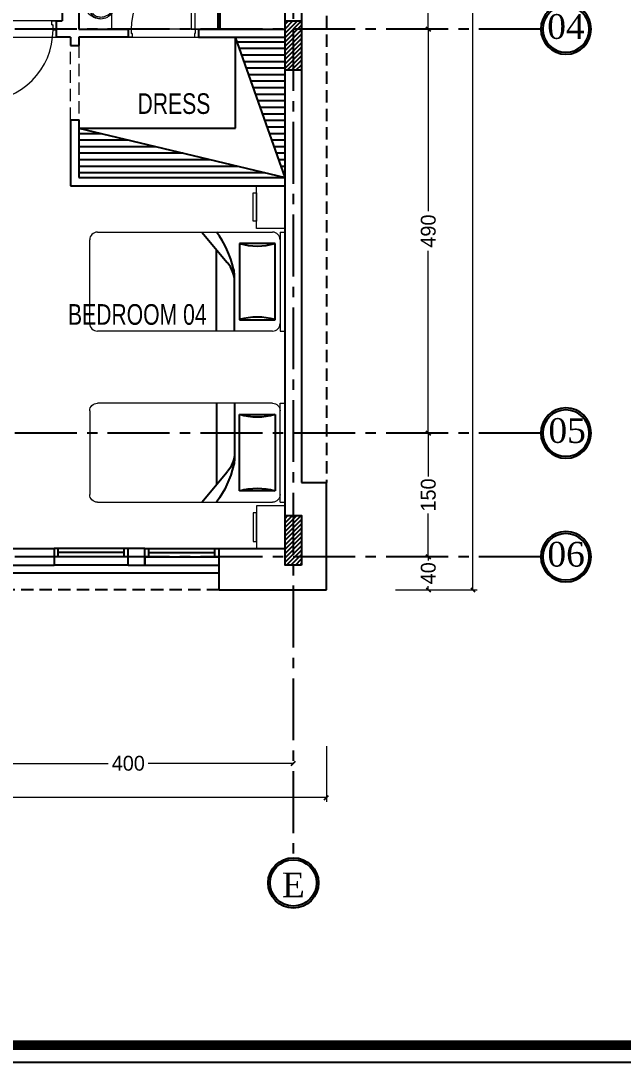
# Model space of a CAD drawing. Header units: centimetres. Extents: x 7997 to 116674, y 1017 to 13844.
# Drawn here: x 96225 to 96955, y 8084 to 9347 of the extents above; entities that cross this region are included whole.
import ezdxf
from ezdxf.enums import TextEntityAlignment as Align

# ---------------------------------------------------------------- set-up
doc = ezdxf.new("R2010")
doc.units = ezdxf.units.CM
doc.header["$LTSCALE"] = 200
doc.header["$PDMODE"] = 2
for name, pattern in [('$1$DASHED', [0.75, 0.5, -0.25]), ('A-106-Typical Floor Plan$0$HIDDEN', [0.375, 0.25, -0.125]), ('CENTER2', [1.125, 0.75, -0.125, 0.125, -0.125])]:
    doc.linetypes.add(name, pattern=pattern)
for name, color, linetype in [('$0$CPBRD-LINES', 11, 'Continuous'), ('$0$GRID', 9, 'Continuous'), ('$0$GRID @ 1', 9, 'Continuous'), ('$1$Z-RUBBER', 8, 'Continuous'), ('AXIS', 9, 'CENTER2'), ('COL', 1, 'Continuous'), ('DIM', 11, 'Continuous'), ('FUR-DETL', 15, 'Continuous'), ('WINDOR', 6, 'Continuous'), ('Z-RUBBER', 8, 'Continuous')]:
    doc.layers.add(name, color=color, linetype=linetype)
for name, color, linetype, lineweight in [('$1$FIXTURE', 6, 'Continuous', 13), ('$1$Layer1', 67, 'Continuous', 9), ('$1$TEXT', 6, 'Continuous', 18), ('$1$WALL', 3, 'Continuous', 25), ('$2$HAT', 8, 'Continuous', 9), ('FIXTURE', 6, 'Continuous', 13), ('HA', 251, 'Continuous', 0), ('HAT', 8, 'Continuous', 9), ('TEXT', 6, 'Continuous', 18), ('WALL', 3, 'Continuous', 25)]:
    doc.layers.add(name, color=color, linetype=linetype, lineweight=lineweight)
doc.styles.add('$0$GRID', font='times.ttf', dxfattribs={"height": 40})
doc.styles.add('$1$style8', font='swisscl.ttf', dxfattribs={"width": 0.8})
doc.styles.add('style8', font='swisscl.ttf', dxfattribs={"width": 0.8})
doc.styles.add('T1', font='times.ttf')
doc.styles.add('T2', font='')
doc.styles.get('T2').set_extended_font_data('Elisia')
doc.dimstyles.new('NORMAL', dxfattribs={"dimtxt": 18, "dimasz": 5, "dimexe": 5, "dimexo": 5, "dimgap": 1, "dimtad": 0, "dimdec": 0, "dimdsep": 46, "dimtxsty": 'T2', "dimblk1": 'OBLIQUE', "dimblk2": 'OBLIQUE', "dimsah": 1, "dimcen": 0.09, "dimclrd": 4, "dimclre": 4, "dimclrt": 6, "dimadec": 0, "dimazin": 0, "dimtfac": 1, "dimtdec": 0, "dimtofl": 0, "dimtmove": 1, "dimatfit": 2, "dimldrblk": 'OPEN30', "dimfxl": 0, "dimtolj": 1, "dimtzin": 0, "dimlwd": 5, "dimlwe": 5, "dimarcsym": 0})
pattern_1 = [(360, (-5607318.147, -7847120.6), (3e-15, 7.9375), [])]
pattern_2 = [(45, (-21734.0303, -7392.24753), (-0.08838834765, 0.08838834765), [])]
pattern_3 = [(45, (-33014.8116, -54636.4848), (-2.65165043, 2.65165043), [])]

# ---------------------------------------------------------------- blocks, each defined once
blk = doc.blocks.new('A$C05C90BB0')
for p, q in [((0, 2.499), (0, 2.566)), ((0, 2.566), (1.3, 2.566)), ((0, 2.499), (1.3, 2.499)), ((1.3, 2.499), (1.3, 2.566)), ((0, 0.1), (0, 2.399)), ((1.3, 2.399), (1.3, 0.1)), ((1.2, 0), (0.1, 0))]:
    blk.add_line(p, q)
for centre, start, end in [((0.1, 2.399), 90, 180), ((1.2, 2.399), 0, 90), ((0.1, 0.1), 180, 270), ((1.2, 0.1), 270, 0)]:
    blk.add_arc(centre, 0.1, start, end)
at = {"layer": 'FUR-DETL'}
for p, q in [((0.15, 2.433), (0.15, 1.966)), ((1.15, 2.433), (0.15, 2.433)), ((1.15, 1.966), (1.15, 2.433)), ((0.15, 1.966), (1.15, 1.966)), ((0, 1.471), (0.398, 1.805)), ((1.3, 1.899), (0.576, 1.899)), ((1.3, 1.666), (0.233, 1.666))]:
    blk.add_line(p, q, dxfattribs=at)
for centre, radius, start, end in [((-0.65, 2.199), 0.833, 343.7398, 16.2602), ((1.949, 2.199), 0.833, 163.7398, 196.2602), ((0.797, 0.569), 1.356, 103.3928, 126.0202), ((0.655, 1.5), 0.4, 90, 130.1059), ((0.576, 1.5), 0.4, 90, 103.3928)]:
    blk.add_arc(centre, radius, start, end, dxfattribs=at)
at = {"layer": 'HAT', "ltscale": 150}
for points in [[(-0.609, 2.19), (-0.609, 2.564), (-0.048, 2.564), (-0.048, 2.19)], [(-0.516, 2.143), (-0.516, 2.19), (-0.142, 2.19), (-0.142, 2.143)]]:
    blk.add_lwpolyline(points, close=True, dxfattribs=at)
blk = doc.blocks.new('08-TITLE SHEET-selattin', base_point=(45714.8, -203081.4))
at = {"color": 0}
blk.add_lwpolyline([(51244.8, -203081.4), (45714.8, -203081.4), (45714.8, -206921.4), (51244.8, -206921.4)], close=True, dxfattribs=at)
at = {"color": 0, "linetype": 'ByBlock', "const_width": 17}
blk.add_lwpolyline([(45744.3, -206891.9), (51215.3, -206891.9), (51215.3, -203110.8), (45744.3, -203110.8)], close=True, dxfattribs=at)
at = {"layer": 'HA', "ltscale": 1.2}
blk.add_lwpolyline([(45714.8, -203081.4), (51244.8, -203081.4), (51244.8, -206921.4), (45714.8, -206921.4)], close=True, dxfattribs=at)
blk = doc.blocks.new('$1$A$C414D25BB')
at = {"layer": '$1$Z-RUBBER', "ltscale": 0.05}
h = blk.add_hatch(dxfattribs=at)
h.set_pattern_fill('ANSI31', color=256, style=0)
h.set_pattern_definition(pattern_2)
h.paths.add_polyline_path([(0.114, 0.062, -5.138733), (0.115, 0.062), (0.115, 0.06), (0.116, 0.06), (0.115, 0.058), (0.116, 0.058), (0.115, 0.056), (0.113, 0.058), (0.114, 0.058), (0.113, 0.06), (0.114, 0.06)])
at = {"layer": '$1$FIXTURE'}
for p, q in [((0.857, 0.916), (0.857, 0.116)), ((0.907, 0.916), (0.857, 0.916)), ((0.907, 0.116), (0.907, 0.916)), ((0.107, 0.116), (0.072, 0.116)), ((0.072, 0.116), (0.072, 0.016)), ((0.122, 0.016), (0.072, 0.016)), ((0.107, 0.116), (0.107, 0.062)), ((0.119, 0.062), (0.107, 0.062)), ((0.112, 0.062), (0.122, 0.062)), ((0.122, 0.062), (0.122, 0.016)), ((0.857, 0.116), (0.907, 0.116)), ((0.907, 0.062), (0.897, 0.062)), ((0.897, 0.062), (0.897, 0.016)), ((0.897, 0.016), (0.947, 0.016)), ((0.907, 0.116), (0.947, 0.116)), ((0.907, 0.116), (0.907, 0.062)), ((0.947, 0.116), (0.947, 0.016))]:
    blk.add_line(p, q, dxfattribs=at)
blk.add_lwpolyline([(0.905, 0.062), (0.904, 0.062)], dxfattribs=at)
blk.add_arc((0.907, 0.116), 0.8, 90, 180, dxfattribs=at)
blk = doc.blocks.new('$1$A$C397E50C8')
at = {"layer": '$1$Layer1', "color": 8}
for p, q in [((0.8, 0.514), (0.8, 0.114)), ((0.38, 0.385), (0.248, 0.385)), ((0.385, 0.322), (0.375, 0.441)), ((0.415, 0.322), (0.424, 0.441)), ((0.42, 0.385), (0.552, 0.385)), ((0.38, 0.365), (0.248, 0.365)), ((0.42, 0.365), (0.552, 0.365)), ((0, 0.114), (0.187, 0.114)), ((0.616, 0.114), (0.8, 0.114))]:
    blk.add_line(p, q, dxfattribs=at)
for centre in [(0.298, 0.441), (0.502, 0.441)]:
    blk.add_circle(centre, 0.017, dxfattribs=at)
for centre, radius, start, end in [((0.365, 0.231), 0.242, 130.8429, 154.3988), ((0.248, 0.277), 0.108, 90, 115.1324), ((0.386, 0.206), 0.275, 109.7015, 130.8429), ((0.2, 0.414), 0.0561, 328.5927, 32.0804), ((0.4, 0.167), 0.316, 90, 109.7015), ((0.4, 0.441), 0.0245, 0, 180), ((0.4, 0.167), 0.316, 70.2985, 90), ((0.414, 0.206), 0.275, 49.1571, 70.2985), ((0.6, 0.414), 0.0561, 147.9196, 211.4073), ((0.552, 0.277), 0.108, 64.8676, 90), ((0.435, 0.231), 0.242, 25.6012, 49.1571), ((0.332, 0.247), 0.206, 154.3988, 180), ((0.282, 0.247), 0.156, 159.911, 180), ((0.265, 0.253), 0.138, 138.557, 159.911), ((0.282, 0.247), 0.136, 159.911, 180), ((0.265, 0.253), 0.118, 138.557, 159.911), ((0.255, 0.262), 0.124, 115.1324, 138.557), ((0.255, 0.262), 0.104, 115.1324, 138.557), ((0.248, 0.277), 0.0879, 90, 115.1324), ((0.4, 0.314), 0.0245, 130.1483, 49.8517), ((0.4, 0.314), 0.017, 151.52, 28.48), ((0.4, 0.323), 0.015, 184.5957, 355.4043), ((0.552, 0.277), 0.0879, 64.8676, 90), ((0.545, 0.262), 0.104, 41.443, 64.8676), ((0.545, 0.262), 0.124, 41.443, 64.8676), ((0.535, 0.253), 0.118, 20.089, 41.443), ((0.535, 0.253), 0.138, 20.089, 41.443), ((0.518, 0.247), 0.136, 0, 20.089), ((0.468, 0.247), 0.206, 0, 25.6012), ((0.518, 0.247), 0.156, 0, 20.089), ((0.298, 0.247), 0.172, 180, 207.7048), ((0.298, 0.247), 0.152, 180, 207.7048), ((0.39, 0.318), 0.287, 211.6966, 225.1435), ((0.347, 0.272), 0.208, 207.7048, 231.7336), ((0.453, 0.272), 0.208, 308.2664, 332.2952), ((0.453, 0.272), 0.228, 315.8627, 332.2952), ((0.502, 0.247), 0.152, 332.2952, 0), ((0.502, 0.247), 0.172, 332.2952, 0), ((0.39, 0.318), 0.287, 225.1435, 230.6034), ((0.355, 0.257), 0.218, 227.5536, 253.317), ((0.379, 0.313), 0.259, 231.7336, 251.9061), ((0.39, 0.318), 0.287, 249.6954, 271.4336), ((0.4, 0.377), 0.326, 251.9061, 270), ((0.4, 0.377), 0.346, 269.5314, 270), ((0.4, 0.377), 0.326, 270, 288.0939), ((0.4, 0.377), 0.346, 270, 288.0939), ((0.421, 0.313), 0.259, 288.0939, 308.2664), ((0.421, 0.313), 0.279, 288.0939, 308.2664), ((0.453, 0.272), 0.228, 308.2664, 315.8627)]:
    blk.add_arc(centre, radius, start, end, dxfattribs=at)
blk = doc.blocks.new('A$C414D25BB')
at = {"layer": 'Z-RUBBER', "ltscale": 0.05}
h = blk.add_hatch(dxfattribs=at)
h.set_pattern_fill('ANSI31', color=256, style=0)
h.set_pattern_definition(pattern_2)
h.paths.add_polyline_path([(0.114, 0.062, -5.138733), (0.115, 0.062), (0.115, 0.06), (0.116, 0.06), (0.115, 0.058), (0.116, 0.058), (0.115, 0.056), (0.113, 0.058), (0.114, 0.058), (0.113, 0.06), (0.114, 0.06)])
at = {"layer": 'FIXTURE'}
for p, q in [((0.857, 0.916), (0.857, 0.116)), ((0.907, 0.916), (0.857, 0.916)), ((0.907, 0.116), (0.907, 0.916)), ((0.107, 0.116), (0.072, 0.116)), ((0.072, 0.116), (0.072, 0.016)), ((0.122, 0.016), (0.072, 0.016)), ((0.107, 0.116), (0.107, 0.062)), ((0.119, 0.062), (0.107, 0.062)), ((0.112, 0.062), (0.122, 0.062)), ((0.122, 0.062), (0.122, 0.016)), ((0.857, 0.116), (0.907, 0.116)), ((0.907, 0.062), (0.897, 0.062)), ((0.897, 0.062), (0.897, 0.016)), ((0.897, 0.016), (0.947, 0.016)), ((0.907, 0.116), (0.947, 0.116)), ((0.907, 0.116), (0.907, 0.062)), ((0.947, 0.116), (0.947, 0.016))]:
    blk.add_line(p, q, dxfattribs=at)
blk.add_lwpolyline([(0.905, 0.062), (0.904, 0.062)], dxfattribs=at)
blk.add_arc((0.907, 0.116), 0.8, 90, 180, dxfattribs=at)
blk = doc.blocks.new('06-FF COLUMNS-Essa', base_point=(38719.9, 8657))
at = {"layer": 'COL', "ltscale": 0.05}
h = blk.add_hatch(dxfattribs=at)
h.set_pattern_fill('ANSI31', color=8, scale=30)
h.set_pattern_definition(pattern_3)
h.paths.add_polyline_path([(39739.9, 9347), (39759.9, 9347), (39759.9, 9287), (39739.9, 9287)])
h = blk.add_hatch(dxfattribs=at)
h.set_pattern_fill('ANSI31', color=8, scale=30)
h.set_pattern_definition(pattern_3)
h.paths.add_polyline_path([(39759.9, 8687), (39739.9, 8687), (39739.9, 8747), (39759.9, 8747)])
at = {"layer": 'COL'}
for points in [[(39739.9, 9347), (39759.9, 9347), (39759.9, 9287), (39739.9, 9287)], [(39759.9, 8687), (39739.9, 8687), (39739.9, 8747), (39759.9, 8747)]]:
    blk.add_lwpolyline(points, close=True, dxfattribs=at)
blk = doc.blocks.new('03-FIRST FLOOR PLAN-selattin', base_point=(31015.7, 25621.5))
at = {"layer": '$0$CPBRD-LINES'}
h = blk.add_hatch(dxfattribs=at)
h.set_pattern_fill('ANSI31', color=256, scale=2.5, angle=315, style=0)
h.set_pattern_definition(pattern_1)
h.paths.add_polyline_path([(30965.7, 24576.5), (30965.7, 24746.5), (30905.7, 24746.5)])
h = blk.add_hatch(dxfattribs=at)
h.set_pattern_fill('ANSI31', color=256, scale=2.5, angle=315, style=0)
h.set_pattern_definition(pattern_1)
h.paths.add_polyline_path([(30715.7, 24636.5), (30715.7, 24576.5), (30965.7, 24576.5)])
for p, q in [((30905.7, 24636.5), (30905.7, 24746.5)), ((30965.7, 24576.5), (30905.7, 24746.5)), ((30715.7, 24636.5), (30905.7, 24636.5)), ((30715.7, 24636.5), (30965.7, 24576.5))]:
    blk.add_line(p, q, dxfattribs=at)
at = {"layer": '$1$WALL'}
for p, q in [((30695.7, 25006.5), (30695.7, 24766.5)), ((30715.7, 24936.5), (30715.7, 24756.5)), ((30965.7, 24756.5), (30965.7, 24856.5)), ((30688.2, 24766.5), (30695.7, 24766.5)), ((30688.2, 24766.5), (30688.2, 24746.5)), ((30715.7, 24756.5), (30775.7, 24756.5)), ((30775.7, 24756.5), (30775.7, 24746.5)), ((30860.7, 24756.5), (30965.7, 24756.5)), ((30860.7, 24756.5), (30860.7, 24746.5)), ((30705.7, 24746.5), (30688.2, 24746.5)), ((30705.7, 24746.5), (30705.7, 24736.7)), ((30775.7, 24746.5), (30715.7, 24746.5)), ((30715.7, 24746.5), (30715.7, 24736.7)), ((30860.7, 24746.5), (30965.7, 24746.5)), ((30705.7, 24736.7), (30715.7, 24736.7)), ((30705.7, 24646.5), (30715.7, 24646.5)), ((30705.7, 24646.5), (30705.7, 24566.5)), ((30715.7, 24646.5), (30715.7, 24576.5)), ((30715.7, 24576.5), (30965.7, 24576.5)), ((30705.7, 24566.5), (30965.7, 24566.5))]:
    blk.add_line(p, q, dxfattribs=at)
at = {"layer": '$1$WALL', "color": 8, "ltscale": 150, "const_width": 5}
blk.add_lwpolyline([(30885.7, 24756.5), (30885.7, 24806.5)], dxfattribs=at)
at = {"layer": '$2$HAT', "ltscale": 0.15}
for p, q in [((30860.7, 24756.5), (30775.7, 24756.5)), ((30775.7, 24746.5), (30860.7, 24746.5))]:
    blk.add_line(p, q, dxfattribs=at)
at = {"layer": '$2$HAT', "linetype": '$1$DASHED', "ltscale": 0.15}
for p, q in [((30705.7, 24646.5), (30705.7, 24736.7)), ((30715.7, 24736.7), (30715.7, 24646.5))]:
    blk.add_line(p, q, dxfattribs=at)
at = {"layer": 'HAT', "ltscale": 0.15}
for p, q in [((30688.2, 24766.5), (30593.2, 24766.5)), ((30593.2, 24746.5), (30688.2, 24746.5))]:
    blk.add_line(p, q, dxfattribs=at)
at = {"layer": 'WALL', "color": 8, "linetype": 'A-106-Typical Floor Plan$0$HIDDEN', "ltscale": 0.3}
for p, q in [((31015.7, 25492.4), (31015.7, 24206.5)), ((30885.7, 24076.5), (30075.7, 24076.5))]:
    blk.add_line(p, q, dxfattribs=at)
at = {"layer": 'WALL'}
for p, q in [((30985.7, 24856.5), (30985.7, 24206.5)), ((30965.7, 24126.5), (30965.7, 24746.5)), ((31015.7, 24076.5), (31015.7, 24206.5)), ((30585.7, 24126.5), (30685.7, 24126.5)), ((30685.7, 24126.5), (30685.7, 24106.5)), ((30795.7, 24126.5), (30775.7, 24126.5)), ((30775.7, 24106.5), (30775.7, 24126.5)), ((30795.7, 24106.5), (30795.7, 24126.5)), ((30885.7, 24126.5), (30965.7, 24126.5)), ((30795.7, 24116.5), (30795.7, 24106.5)), ((30565.7, 24106.5), (30685.7, 24106.5)), ((30775.7, 24106.5), (30795.7, 24106.5))]:
    blk.add_line(p, q, dxfattribs=at)
at = {"layer": 'WALL', "ltscale": 150}
for p, q in [((30985.7, 24206.5), (31015.7, 24206.5)), ((30885.7, 24076.5), (30885.7, 24126.5)), ((30885.7, 24076.5), (31015.7, 24076.5))]:
    blk.add_line(p, q, dxfattribs=at)
at = {"layer": 'WINDOR'}
for p, q in [((30775.7, 24126.5), (30685.7, 24126.5)), ((30690.7, 24116.5), (30690.7, 24126.5)), ((30770.7, 24116.5), (30770.7, 24126.5)), ((30795.7, 24126.5), (30885.7, 24126.5)), ((30800.7, 24116.5), (30800.7, 24126.5)), ((30880.7, 24116.5), (30880.7, 24126.5)), ((30775.7, 24116.5), (30685.7, 24116.5)), ((30770.7, 24121.5), (30690.7, 24121.5)), ((30795.7, 24116.5), (30885.7, 24116.5)), ((30800.7, 24121.5), (30880.7, 24121.5)), ((30885.7, 24096.5), (30247.7, 24096.5)), ((30775.7, 24106.5), (30685.7, 24106.5)), ((30795.7, 24106.5), (30885.7, 24106.5))]:
    blk.add_line(p, q, dxfattribs=at)
at = {"layer": '$1$WALL', "xscale": 100, "yscale": 100, "zscale": 100, "rotation": 90.00000028018398}
blk.add_blockref('$1$A$C397E50C8', (30767.1, 24756.5), dxfattribs=at)
at = {"layer": '$1$WALL', "color": 0, "xscale": 97.14285718560265, "yscale": 97.14285718560265, "zscale": 97.14285718560265}
blk.add_blockref('$1$A$C414D25BB', (30768.7, 24745), dxfattribs=at)
at = {"color": 6, "ltscale": 2}
blk.add_blockref('06-FF COLUMNS-Essa', (29945.7, 24076.5), dxfattribs=at)
at = {"layer": 'WALL', "color": 0, "xscale": 108.5714285607147, "yscale": 108.5714285607147, "zscale": 108.5714285607147, "rotation": 180}
blk.add_blockref('A$C414D25BB', (30696.1, 24768.2), dxfattribs=at)
at = {"layer": '$1$TEXT', "style": '$1$style8'}
blk.add_text('DRESS', height=25, dxfattribs=at).set_placement((30786.9, 24653.6))
at = {"layer": 'TEXT', "style": 'style8'}
blk.add_text('BEDROOM 04', height=25, dxfattribs=at).set_placement((30702.6, 24397.9))
blk = doc.blocks.new('_OBLIQUE')
at = {"color": 0, "linetype": 'ByBlock'}
blk.add_line((-0.5, -0.5), (0.5, 0.5), dxfattribs=at)
blk = doc.blocks.new('*D1686')
at = {"layer": 'Defpoints', "color": 0, "transparency": 16777216}
for p in [(37818.1, 5446.5), (38218.1, 5446.5), (38218.1, 5446.5)]:
    blk.add_point(p, dxfattribs=at)
at = {"layer": 'DIM', "color": 4, "lineweight": 5, "transparency": 16777216}
for p, q in [((37818.1, 5446.5), (37993.9, 5446.5)), ((38218.1, 5446.5), (38042.2, 5446.5))]:
    blk.add_line(p, q, dxfattribs=at)
at = {"layer": 'DIM', "color": 4, "lineweight": 5, "transparency": 16777216, "xscale": 5, "yscale": 5, "zscale": 5, "rotation": 180}
blk.add_blockref('_OBLIQUE', (37818.1, 5446.5), dxfattribs=at)
at = {"layer": 'DIM', "color": 4, "lineweight": 5, "transparency": 16777216, "xscale": 5, "yscale": 5, "zscale": 5}
blk.add_blockref('_OBLIQUE', (38218.1, 5446.5), dxfattribs=at)
at = {"layer": 'DIM', "color": 6, "transparency": 16777216, "insert": (38018.1, 5446.5), "char_height": 18, "attachment_point": 5, "style": 'T2'}
blk.add_mtext('\\A1;400', dxfattribs=at)
blk = doc.blocks.new('_Open30')
at = {"color": 0, "linetype": 'ByBlock', "lineweight": -2}
for p, q in [((-1, 0.27), (0, 0)), ((0, 0), (-1, -0.27)), ((0, 0), (-1, 0))]:
    blk.add_line(p, q, dxfattribs=at)
blk = doc.blocks.new('*D1687')
at = {"layer": 'Defpoints', "color": 0, "transparency": 16777216}
for p in [(38381.7, 5697), (38381.7, 5697), (38381.7, 5657)]:
    blk.add_point(p, dxfattribs=at)
at = {"layer": 'DIM', "color": 4, "lineweight": 5, "transparency": 16777216}
for p, q in [((38381.7, 5697), (38381.7, 5692.6)), ((38381.7, 5657), (38381.7, 5661.4))]:
    blk.add_line(p, q, dxfattribs=at)
at = {"layer": 'DIM', "color": 4, "lineweight": 5, "transparency": 16777216, "xscale": 5, "yscale": 5, "zscale": 5}
for p, rotation in [((38381.7, 5697), 90), ((38381.7, 5657), 270)]:
    blk.add_blockref('_OBLIQUE', p, dxfattribs=dict(at, rotation=rotation))
at = {"layer": 'DIM', "color": 6, "transparency": 16777216, "insert": (38381.7, 5677), "char_height": 18, "attachment_point": 5, "rotation": 90, "style": 'T2'}
blk.add_mtext('\\A1;40', dxfattribs=at)
blk = doc.blocks.new('*D1688')
at = {"layer": 'Defpoints', "color": 0, "transparency": 16777216}
for p in [(38381.7, 5847), (38381.7, 5847), (38381.7, 5697)]:
    blk.add_point(p, dxfattribs=at)
at = {"layer": 'DIM', "color": 4, "lineweight": 5, "transparency": 16777216}
for p, q in [((38381.7, 5847), (38381.7, 5794.4)), ((38381.7, 5697), (38381.7, 5749.6))]:
    blk.add_line(p, q, dxfattribs=at)
at = {"layer": 'DIM', "color": 4, "lineweight": 5, "transparency": 16777216, "xscale": 5, "yscale": 5, "zscale": 5}
for p, rotation in [((38381.7, 5847), 90), ((38381.7, 5697), 270)]:
    blk.add_blockref('_OBLIQUE', p, dxfattribs=dict(at, rotation=rotation))
at = {"layer": 'DIM', "color": 6, "transparency": 16777216, "insert": (38381.7, 5772), "char_height": 18, "attachment_point": 5, "rotation": 90, "style": 'T2'}
blk.add_mtext('\\A1;150', dxfattribs=at)
blk = doc.blocks.new('*D1689')
at = {"layer": 'Defpoints', "color": 0, "transparency": 16777216}
for p in [(38381.7, 6337), (38381.7, 6337), (38381.7, 5847)]:
    blk.add_point(p, dxfattribs=at)
at = {"layer": 'DIM', "color": 4, "lineweight": 5, "transparency": 16777216}
for p, q in [((38381.7, 6337), (38381.7, 6116.1)), ((38381.7, 5847), (38381.7, 6067.9))]:
    blk.add_line(p, q, dxfattribs=at)
at = {"layer": 'DIM', "color": 4, "lineweight": 5, "transparency": 16777216, "xscale": 5, "yscale": 5, "zscale": 5}
for p, rotation in [((38381.7, 6337), 90), ((38381.7, 5847), 270)]:
    blk.add_blockref('_OBLIQUE', p, dxfattribs=dict(at, rotation=rotation))
at = {"layer": 'DIM', "color": 6, "transparency": 16777216, "insert": (38381.7, 6092), "char_height": 18, "attachment_point": 5, "rotation": 90, "style": 'T2'}
blk.add_mtext('\\A1;490', dxfattribs=at)
blk = doc.blocks.new('*D1690')
at = {"layer": 'Defpoints', "color": 0, "transparency": 16777216}
for p in [(38381.7, 6597), (38381.7, 6597), (38381.7, 6337)]:
    blk.add_point(p, dxfattribs=at)
at = {"layer": 'DIM', "color": 4, "lineweight": 5, "transparency": 16777216}
for p, q in [((38381.7, 6597), (38381.7, 6556.5)), ((38381.7, 6337), (38381.7, 6508.2))]:
    blk.add_line(p, q, dxfattribs=at)
at = {"layer": 'DIM', "color": 4, "lineweight": 5, "transparency": 16777216, "xscale": 5, "yscale": 5, "zscale": 5}
for p, rotation in [((38381.7, 6597), 90), ((38381.7, 6337), 270)]:
    blk.add_blockref('_OBLIQUE', p, dxfattribs=dict(at, rotation=rotation))
at = {"layer": 'DIM', "color": 6, "transparency": 16777216, "insert": (38381.7, 6532.4), "char_height": 18, "attachment_point": 5, "rotation": 90, "style": 'T2'}
blk.add_mtext('\\A1;260', dxfattribs=at)
blk = doc.blocks.new('*D1700')
at = {"layer": 'Defpoints', "color": 0, "transparency": 16777216}
for p in [(37158.1, 5472.5), (38258.1, 5472.5), (37158.1, 5404.9)]:
    blk.add_point(p, dxfattribs=at)
at = {"layer": 'DIM', "color": 4, "lineweight": 5, "transparency": 16777216}
for p, q in [((37158.1, 5467.5), (37158.1, 5399.9)), ((38258.1, 5467.5), (38258.1, 5399.9)), ((37158.1, 5404.9), (37594.4, 5404.9)), ((38258.1, 5404.9), (37678.3, 5404.9))]:
    blk.add_line(p, q, dxfattribs=at)
at = {"layer": 'DIM', "color": 4, "lineweight": 5, "transparency": 16777216, "xscale": 5, "yscale": 5, "zscale": 5, "rotation": 180}
blk.add_blockref('_OBLIQUE', (37158.1, 5404.9), dxfattribs=at)
at = {"layer": 'DIM', "color": 4, "lineweight": 5, "transparency": 16777216, "xscale": 5, "yscale": 5, "zscale": 5}
blk.add_blockref('_OBLIQUE', (38258.1, 5404.9), dxfattribs=at)
at = {"layer": 'DIM', "color": 6, "transparency": 16777216, "insert": (37636.3, 5404.9), "char_height": 30, "attachment_point": 5, "style": 'T1'}
blk.add_mtext('\\A1;1100', dxfattribs=at)
blk = doc.blocks.new('*D1701')
at = {"layer": 'Defpoints', "color": 0, "transparency": 16777216}
for p in [(38337.1, 7202), (38435.7, 7202), (38337.1, 5657)]:
    blk.add_point(p, dxfattribs=at)
at = {"layer": 'DIM', "color": 4, "lineweight": 5, "transparency": 16777216}
for p, q in [((38342.1, 7202), (38440.7, 7202)), ((38435.7, 7202), (38435.7, 6470.7)), ((38435.7, 5657), (38435.7, 6388.3)), ((38342.1, 5657), (38440.7, 5657))]:
    blk.add_line(p, q, dxfattribs=at)
at = {"layer": 'DIM', "color": 4, "lineweight": 5, "transparency": 16777216, "xscale": 5, "yscale": 5, "zscale": 5}
for p, rotation in [((38435.7, 7202), 90), ((38435.7, 5657), 270)]:
    blk.add_blockref('_OBLIQUE', p, dxfattribs=dict(at, rotation=rotation))
at = {"layer": 'DIM', "color": 6, "transparency": 16777216, "insert": (38435.7, 6429.5), "char_height": 30, "attachment_point": 5, "rotation": 90, "style": 'T1'}
blk.add_mtext('\\A1;1545', dxfattribs=at)
blk = doc.blocks.new('*U1678')
at = {"layer": '$0$GRID', "linetype": 'ByBlock', "ltscale": 100}
for radius in [40.7, 37.5]:
    blk.add_circle((0, 0), radius, dxfattribs=at)
at = {"layer": '$0$GRID', "style": '$0$GRID'}
blk.add_attdef('A1', text='', height=40, dxfattribs=at).set_placement((0, 4.2), align=Align.MIDDLE_CENTER)
blk = doc.blocks.new('*U1733')
at = {"layer": '$0$GRID', "linetype": 'Continuous'}
ref = blk.add_blockref('*U1678', (38548.5, 6337), dxfattribs=dict(at, xscale=-0.75, yscale=0.75, zscale=0.75))
ref.add_attrib('A1', '04', dxfattribs={"layer": '$0$GRID @ 1', "height": 30, "style": '$0$GRID'}).set_placement((38548.5, 6340.1), align=Align.MIDDLE_CENTER)
blk = doc.blocks.new('*U1734')
at = {"layer": '$0$GRID', "linetype": 'Continuous'}
ref = blk.add_blockref('*U1678', (38548.5, 5847), dxfattribs=dict(at, xscale=-0.75, yscale=0.75, zscale=0.75))
ref.add_attrib('A1', '05', dxfattribs={"layer": '$0$GRID @ 1', "height": 30, "style": '$0$GRID'}).set_placement((38549.9, 5850.1), align=Align.MIDDLE_CENTER)
blk = doc.blocks.new('*U1735')
at = {"layer": '$0$GRID', "linetype": 'Continuous'}
ref = blk.add_blockref('*U1678', (38548.5, 5697), dxfattribs=dict(at, xscale=-0.75, yscale=0.75, zscale=0.75))
ref.add_attrib('A1', '06', dxfattribs={"layer": '$0$GRID @ 1', "height": 30, "style": '$0$GRID'}).set_placement((38548.7, 5700.1), align=Align.MIDDLE_CENTER)
blk = doc.blocks.new('*U1746')
at = {"layer": '$0$GRID', "linetype": 'Continuous'}
ref = blk.add_blockref('*U1678', (38218.1, 5301.5), dxfattribs=dict(at, xscale=0.75, yscale=0.75, zscale=0.75, rotation=180))
ref.add_attrib('A1', 'E', dxfattribs={"layer": '$0$GRID @ 1', "height": 30, "style": '$0$GRID'}).set_placement((38218.2, 5299.1), align=Align.MIDDLE_CENTER)
blk = doc.blocks.new('09-GRID LINE PLAN-Essa', base_point=(37178.1, 7462))
at = {"layer": 'AXIS', "ltscale": 0.5}
for p, q in [((38218.1, 7462), (38218.1, 5332)), ((38518.1, 6337), (36878.1, 6337)), ((38518.1, 5847), (36878.1, 5847)), ((38518.1, 5697), (36878.1, 5697))]:
    blk.add_line(p, q, dxfattribs=at)
at = {"layer": 'COL', "linetype": 'Continuous'}
for name in ['*U1733', '*U1734', '*U1735', '*U1746']:
    blk.add_blockref(name, (0, 0), dxfattribs=at)
at = {"layer": 'DIM'}
dim = blk.add_linear_dim(base=(38435.7, 7202), p1=(38337.1, 5657), p2=(38337.1, 7202), angle=90, dimstyle='NORMAL', override={"dimtxt": 30, "dimtxsty": 'T1'}, dxfattribs=at)
dim.commit()
dim.dimension.update_dxf_attribs({"geometry": '*D1701', "text_midpoint": (38435.7, 6429.5)})
dim = blk.add_linear_dim(base=(38381.7, 6597), p1=(38381.7, 6337), p2=(38381.7, 6597), angle=90, dimstyle='NORMAL', dxfattribs=at)
dim.commit()
dim.dimension.update_dxf_attribs({"geometry": '*D1690', "text_midpoint": (38381.7, 6532.4), "dimtype": 128})
for base, p1, p2, picture, middle in [((38381.7, 6337), (38381.7, 5847), (38381.7, 6337), '*D1689', (38381.7, 6092)), ((38381.7, 5847), (38381.7, 5697), (38381.7, 5847), '*D1688', (38381.7, 5772)), ((38381.7, 5697), (38381.7, 5657), (38381.7, 5697), '*D1687', (38381.7, 5677))]:
    dim = blk.add_linear_dim(base=base, p1=p1, p2=p2, angle=90, dimstyle='NORMAL', dxfattribs=at)
    dim.commit()
    dim.dimension.update_dxf_attribs({"geometry": picture, "text_midpoint": middle})
dim = blk.add_linear_dim(base=(37158.1, 5404.9), p1=(38258.1, 5472.5), p2=(37158.1, 5472.5), dimstyle='NORMAL', override={"dimtxt": 30, "dimtxsty": 'T1'}, dxfattribs=at)
dim.commit()
dim.dimension.update_dxf_attribs({"geometry": '*D1700', "text_midpoint": (37636.3, 5404.9), "dimtype": 128})
dim = blk.add_linear_dim(base=(38218.1, 5446.5), p1=(37818.1, 5446.5), p2=(38218.1, 5446.5), dimstyle='NORMAL', dxfattribs=at)
dim.commit()
dim.dimension.update_dxf_attribs({"geometry": '*D1686', "text_midpoint": (38018.1, 5446.5)})

msp = doc.modelspace()

# ---------------------------------------------------------------- linework, layer by layer
at = {"linetype": 'Continuous'}
msp.add_lwpolyline([(94452.763, 8084.0841), (98323.763, 8084.0841), (98323.763, 10772.0841), (94452.763, 10772.0841)], close=True, dxfattribs=at)

# ---------------------------------------------------------------- block references
at = {"layer": 'DIM', "color": 0, "linetype": 'Continuous', "xscale": 0.7000000000000033, "yscale": 0.7000000000000033, "zscale": 0.7000000000000033}
msp.add_blockref('08-TITLE SHEET-selattin', (94452.763, 10772.0841), dxfattribs=at)
at = {"layer": 'HAT', "ltscale": 150, "yscale": 92.33277526181368, "zscale": 92.33277526181368, "rotation": 270}
for p, xscale in [((96308.3149, 9090.7503), 92.33277526181368), ((96308.3149, 8763.2537), -92.33277526181368)]:
    msp.add_blockref('A$C05C90BB0', p, dxfattribs=dict(at, xscale=xscale))

# ---------------------------------------------------------------- next in the draw order: block references
at = {"layer": 'DIM', "linetype": 'Continuous'}
msp.add_blockref('03-FIRST FLOOR PLAN-selattin', (96595.0432, 10202.002), dxfattribs=at)

# ---------------------------------------------------------------- next in the draw order: block references
at = {"layer": 'COL', "linetype": 'Continuous'}
msp.add_blockref('09-GRID LINE PLAN-Essa', (95515.0432, 10462.002), dxfattribs=at)

doc.saveas('drawing.dxf')
